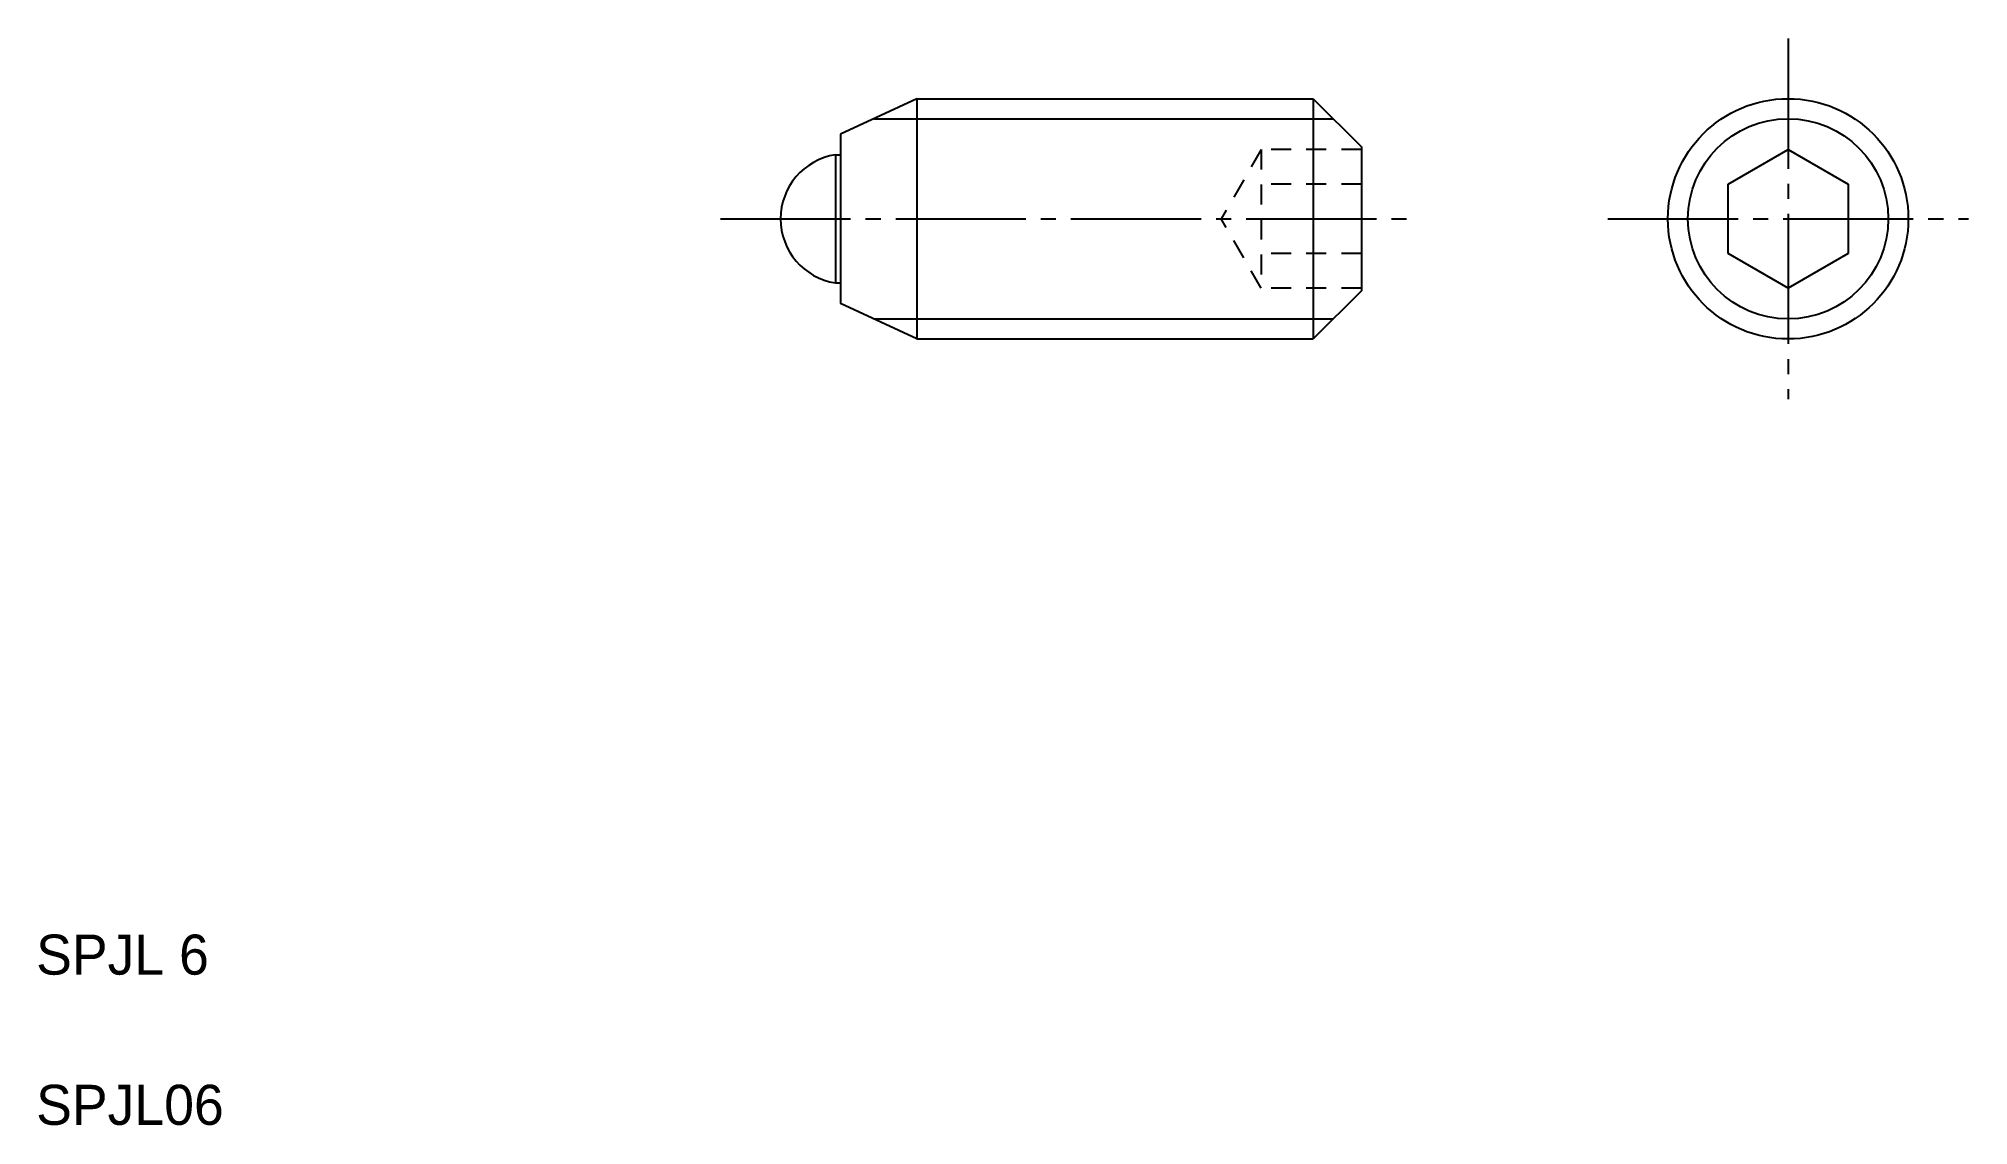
# Model space of a CAD drawing. Extents: x 2.6 to 50.7, y 2.5 to 29.6.
import ezdxf

# ---------------------------------------------------------------- set-up
doc = ezdxf.new("R2010")
doc.units = 0
doc.header["$LTSCALE"] = 0.25
doc.linetypes.add('CENTER', pattern=[17.5, 13, -1.5, 1.5, -1.5])
doc.linetypes.add('DASHED', pattern=[3.5, 2, -1.5])
doc.layers.get('0').update_dxf_attribs({"linetype": 'CONTINUOUS'})
doc.layers.add('CENTER', color=1, linetype='CENTER')

msp = doc.modelspace()

# ---------------------------------------------------------------- linework, layer by layer
for p, q in [((24.482, 28.121), (22.582, 27.235)), ((24.482, 28.121), (34.382, 28.121)), ((24.482, 28.121), (24.482, 22.121)), ((34.382, 28.121), (34.382, 22.121)), ((34.382, 28.121), (35.582, 26.921)), ((22.582, 27.235), (22.582, 23.007)), ((22.453, 26.721), (22.453, 23.521)), ((22.453, 26.721), (22.582, 26.721)), ((35.582, 26.921), (35.582, 23.321)), ((44.735, 25.987), (46.235, 26.853)), ((46.235, 26.853), (47.735, 25.987)), ((44.735, 24.255), (44.735, 25.987)), ((47.735, 25.987), (47.735, 24.255)), ((32.582, 24.255), (32.582, 24.255)), ((46.235, 23.389), (44.735, 24.255)), ((47.735, 24.255), (46.235, 23.389)), ((32.832, 23.822), (32.832, 23.822)), ((22.453, 23.521), (22.582, 23.521)), ((35.582, 23.321), (34.382, 22.121)), ((24.482, 22.121), (22.582, 23.007)), ((24.482, 22.121), (34.382, 22.121))]:
    msp.add_line(p, q)
at = {"color": 3}
for p, q in [((23.41, 27.621), (34.882, 27.621)), ((23.41, 22.621), (34.882, 22.621))]:
    msp.add_line(p, q, dxfattribs=at)
at = {"color": 3, "linetype": 'DASHED'}
for p, q in [((33.082, 26.853), (32.082, 25.121)), ((33.082, 26.853), (33.082, 23.389)), ((35.582, 26.853), (33.082, 26.853)), ((35.582, 25.987), (33.082, 25.987)), ((33.082, 23.389), (32.082, 25.121)), ((35.582, 24.255), (33.082, 24.255)), ((35.582, 23.389), (33.082, 23.389))]:
    msp.add_line(p, q, dxfattribs=at)
msp.add_circle((46.235, 25.121), 3)
at = {"color": 3}
msp.add_circle((46.235, 25.121), 2.5, dxfattribs=at)
msp.add_arc((22.701, 25.121), 1.619, 98.7957, 261.2043)
at = {"layer": 'CENTER', "color": 1, "linetype": 'CENTER'}
for p, q in [((46.235, 29.621), (46.235, 20.621)), ((19.582, 25.121), (37.082, 25.121)), ((41.735, 25.121), (50.735, 25.121))]:
    msp.add_line(p, q, dxfattribs=at)

# ---------------------------------------------------------------- texts
for s, p in [('SPJL 6', (2.5, 6.25)), ('SPJL06', (2.5, 2.5))]:
    msp.add_text(s, height=1).set_placement(p)

doc.saveas('drawing.dxf')
